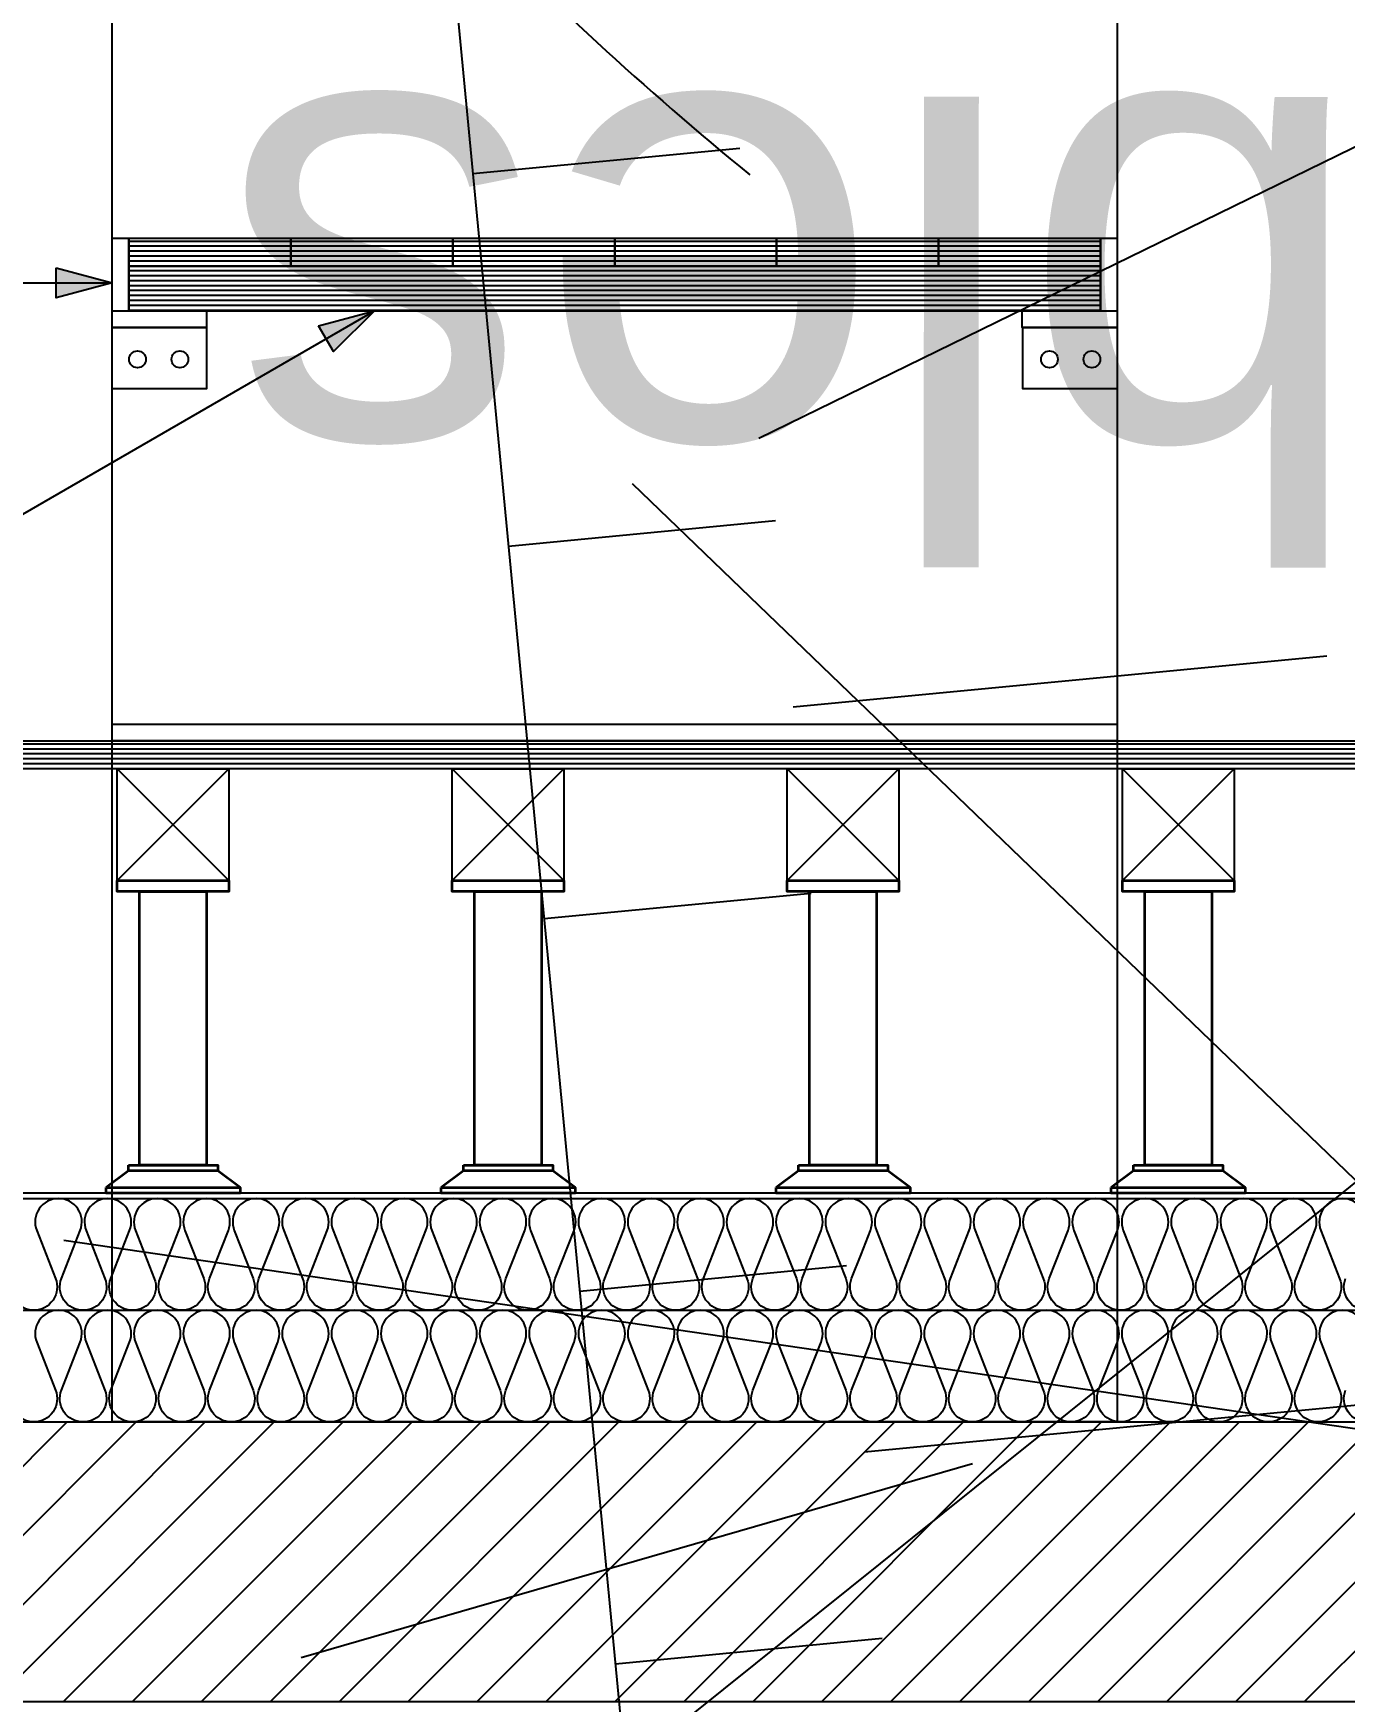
# Model space of a CAD drawing. Extents: x -594 to 29166, y -5797 to 14313.
# Drawn here: x 13040.1 to 13157.5, y 3565.7 to 3715 of the extents above; entities that cross this region are included whole.
import ezdxf

# ---------------------------------------------------------------- set-up
doc = ezdxf.new("R2010")
doc.units = 0
doc.linetypes.add('Style de ligne -15', pattern=[2.0832800000000002, 1.25, -0.41656, 0.1388600000000001, -0.2778600000000001])
doc.layers.get('0').update_dxf_attribs({"color": 252})
for name, color, linetype in [('A SITE', 252, 'Continuous'), ('B GÈnÈral_Hatch', 252, 'Continuous'), ('B Général', 252, 'Continuous'), ('C ANNOTATIONS-cotation', 252, 'Continuous'), ('Fond topo - TAL', 252, 'Continuous'), ('Fond topo - TAL_HAC', 252, 'Continuous'), ('Fond topo - VEG', 252, 'Continuous'), ('Fond topo - VEG_TXT_ESSENCE', 252, 'Continuous'), ('Général', 252, 'Continuous'), ('prlm-VRD', 252, 'Continuous'), ('SA - béton balayé', 252, 'Continuous'), ('SA - EBC', 252, 'Continuous')]:
    doc.layers.add(name, color=color, linetype=linetype)
doc.layers.add('B BATI-murs', color=252, linetype='Continuous', lineweight=35)
doc.styles.add('2000_ARIAL', font='arial.ttf', dxfattribs={"height": 0.400000006})
pattern_1 = [(0, (-110307.5656117046, 125967.0085489128), (0.3527777774492279, -0.4409722221811535), [])]

# ---------------------------------------------------------------- blocks, each defined once
blk = doc.blocks.new('B n0.Groupe-177-1')
at = {"layer": 'B BATI-murs', "linetype": 'Continuous'}
for p, q in [((123356.7225007306, -122354.5125734118), (123354.7225007306, -122356.0125734118)), ((123366.7225007306, -122356.0125734118), (123364.7225007306, -122354.5125734118))]:
    blk.add_line(p, q, dxfattribs=at)
at = {"layer": 'B BATI-murs', "linetype": 'Continuous', "flags": 128}
for points in [[(123355.7225007306, -122328.5190959634), (123365.7225007306, -122328.5190959634), (123365.7225007306, -122329.5190959634), (123355.7225007306, -122329.5190959634)], [(123357.7225007306, -122329.5190959634), (123363.7225007306, -122329.5190959634), (123363.7225007306, -122354.0125734118), (123357.7225007306, -122354.0125734118)], [(123356.7225007306, -122354.0125734118), (123364.7225007306, -122354.0125734118), (123364.7225007306, -122354.5125734118), (123356.7225007306, -122354.5125734118)], [(123354.7225007306, -122356.0125734118), (123366.7225007306, -122356.0125734118), (123366.7225007306, -122356.5125734118), (123354.7225007306, -122356.5125734118)]]:
    blk.add_lwpolyline(points, close=True, dxfattribs=at)
blk = doc.blocks.new('B n0.Groupe-178-1')
at = {"layer": 'B BATI-murs', "linetype": 'Continuous'}
for p, q in [((123386.7225007306, -122354.5125734118), (123384.7225007306, -122356.0125734118)), ((123396.7225007306, -122356.0125734118), (123394.7225007306, -122354.5125734118))]:
    blk.add_line(p, q, dxfattribs=at)
at = {"layer": 'B BATI-murs', "linetype": 'Continuous', "flags": 128}
for points in [[(123385.7225007306, -122328.5190959634), (123395.7225007306, -122328.5190959634), (123395.7225007306, -122329.5190959634), (123385.7225007306, -122329.5190959634)], [(123387.7225007306, -122329.5190959634), (123393.7225007306, -122329.5190959634), (123393.7225007306, -122354.0125734118), (123387.7225007306, -122354.0125734118)], [(123386.7225007306, -122354.0125734118), (123394.7225007306, -122354.0125734118), (123394.7225007306, -122354.5125734118), (123386.7225007306, -122354.5125734118)], [(123384.7225007306, -122356.0125734118), (123396.7225007306, -122356.0125734118), (123396.7225007306, -122356.5125734118), (123384.7225007306, -122356.5125734118)]]:
    blk.add_lwpolyline(points, close=True, dxfattribs=at)
blk = doc.blocks.new('B n0.Groupe-179-1')
at = {"layer": 'B BATI-murs', "linetype": 'Continuous'}
for p, q in [((123416.7225007306, -122354.5125734118), (123414.7225007306, -122356.0125734118)), ((123426.7225007306, -122356.0125734118), (123424.7225007306, -122354.5125734118))]:
    blk.add_line(p, q, dxfattribs=at)
at = {"layer": 'B BATI-murs', "linetype": 'Continuous', "flags": 128}
for points in [[(123415.7225007306, -122328.5190959634), (123425.7225007306, -122328.5190959634), (123425.7225007306, -122329.5190959634), (123415.7225007306, -122329.5190959634)], [(123417.7225007306, -122329.5190959634), (123423.7225007306, -122329.5190959634), (123423.7225007306, -122354.0125734118), (123417.7225007306, -122354.0125734118)], [(123416.7225007306, -122354.0125734118), (123424.7225007306, -122354.0125734118), (123424.7225007306, -122354.5125734118), (123416.7225007306, -122354.5125734118)], [(123414.7225007306, -122356.0125734118), (123426.7225007306, -122356.0125734118), (123426.7225007306, -122356.5125734118), (123414.7225007306, -122356.5125734118)]]:
    blk.add_lwpolyline(points, close=True, dxfattribs=at)
blk = doc.blocks.new('B n0.Groupe-180-1')
at = {"layer": 'B BATI-murs', "linetype": 'Continuous'}
for p, q in [((123446.7225007306, -122354.5125734118), (123444.7225007306, -122356.0125734118)), ((123456.7225007306, -122356.0125734118), (123454.7225007306, -122354.5125734118))]:
    blk.add_line(p, q, dxfattribs=at)
at = {"layer": 'B BATI-murs', "linetype": 'Continuous', "flags": 128}
for points in [[(123445.7225007306, -122328.5190959634), (123455.7225007306, -122328.5190959634), (123455.7225007306, -122329.5190959634), (123445.7225007306, -122329.5190959634)], [(123447.7225007306, -122329.5190959634), (123453.7225007306, -122329.5190959634), (123453.7225007306, -122354.0125734118), (123447.7225007306, -122354.0125734118)], [(123446.7225007306, -122354.0125734118), (123454.7225007306, -122354.0125734118), (123454.7225007306, -122354.5125734118), (123446.7225007306, -122354.5125734118)], [(123444.7225007306, -122356.0125734118), (123456.7225007306, -122356.0125734118), (123456.7225007306, -122356.5125734118), (123444.7225007306, -122356.5125734118)]]:
    blk.add_lwpolyline(points, close=True, dxfattribs=at)
blk = doc.blocks.new('B n0.Groupe-185-1')
at = {"layer": 'B Général', "linetype": 'Continuous'}
for p, q in [((123415.7225007306, -122328.5190959634), (123425.7225007306, -122318.5190959634)), ((123425.7225007306, -122328.5190959634), (123415.7225007306, -122318.5190959634))]:
    blk.add_line(p, q, dxfattribs=at)
at = {"layer": 'Général', "linetype": 'Continuous', "flags": 128}
blk.add_lwpolyline([(123415.7225007306, -122328.5190959634), (123415.7225007306, -122318.5190959634), (123425.7225007306, -122318.5190959634), (123425.7225007306, -122328.5190959634)], close=True, dxfattribs=at)
blk = doc.blocks.new('B n0.Groupe-192-1')
at = {"layer": 'B Général', "linetype": 'Continuous'}
for p, q in [((123445.7225007306, -122328.5190959634), (123455.7225007306, -122318.5190959634)), ((123455.7225007306, -122328.5190959634), (123445.7225007306, -122318.5190959634))]:
    blk.add_line(p, q, dxfattribs=at)
at = {"layer": 'Général', "linetype": 'Continuous', "flags": 128}
blk.add_lwpolyline([(123445.7225007306, -122328.5190959634), (123445.7225007306, -122318.5190959634), (123455.7225007306, -122318.5190959634), (123455.7225007306, -122328.5190959634)], close=True, dxfattribs=at)
blk = doc.blocks.new('B n0.Groupe-193-1')
at = {"layer": 'B Général', "linetype": 'Continuous'}
for p, q in [((123385.7225007306, -122328.5190959634), (123395.7225007306, -122318.5190959634)), ((123395.7225007306, -122328.5190959634), (123385.7225007306, -122318.5190959634))]:
    blk.add_line(p, q, dxfattribs=at)
at = {"layer": 'Général', "linetype": 'Continuous', "flags": 128}
blk.add_lwpolyline([(123385.7225007306, -122328.5190959634), (123385.7225007306, -122318.5190959634), (123395.7225007306, -122318.5190959634), (123395.7225007306, -122328.5190959634)], close=True, dxfattribs=at)
blk = doc.blocks.new('B n0.Groupe-194-1')
at = {"layer": 'B Général', "linetype": 'Continuous'}
for p, q in [((123355.7225007306, -122328.5190959634), (123365.7225007306, -122318.5190959634)), ((123365.7225007306, -122328.5190959634), (123355.7225007306, -122318.5190959634))]:
    blk.add_line(p, q, dxfattribs=at)
at = {"layer": 'Général', "linetype": 'Continuous', "flags": 128}
blk.add_lwpolyline([(123355.7225007306, -122328.5190959634), (123355.7225007306, -122318.5190959634), (123365.7225007306, -122318.5190959634), (123365.7225007306, -122328.5190959634)], close=True, dxfattribs=at)
blk = doc.blocks.new('B n0.Groupe-195-1')
at = {"layer": 'B GÈnÈral_Hatch', "linetype": 'Continuous'}
h = blk.add_hatch(dxfattribs=at)
h.set_pattern_fill('BOIS FIL HOR', color=256, style=0, pattern_type=2)
h.set_pattern_definition([(0, (0.5291666661738418, -0.705555555637693), (0.3527777774492279, -0.4409722221811535), [])])
h.paths.add_polyline_path([(123216.2225007306, -122316.0190959634), (123529.0800127897, -122316.0190959634), (123529.0800127897, -122318.5190959634), (123216.2225007306, -122318.5190959634)])
at = {"layer": 'B Général'}
for p, q in [((123529.0800127897, -122356.5256185741), (123216.2225007306, -122356.5256185741)), ((123529.0800127897, -122357.0256185741), (123216.2225007306, -122357.0256185741))]:
    blk.add_line(p, q, dxfattribs=at)
at = {"layer": 'B Général', "linetype": 'Continuous'}
blk.add_line((123529.0800127897, -122367.0157928509), (123216.2225007306, -122367.0157928509), dxfattribs=at)
at = {"layer": 'B Général', "linetype": 'Continuous', "flags": 128}
blk.add_lwpolyline([(123216.2225007306, -122316.0190959634), (123529.0800127897, -122316.0190959634), (123529.0800127897, -122318.5190959634), (123216.2225007306, -122318.5190959634)], close=True, dxfattribs=at)
blk.add_lwpolyline([(123216.2225007306, -122316.0190959634), (123529.0800127897, -122316.0190959634), (123529.0800127897, -122318.5190959634), (123216.2225007306, -122318.5190959634)], close=True, dxfattribs=at)
for points in [[(123369.258565543, -122361.9995572518), (123370.0996198824, -122359.8530293533, 0.5283351923728812), (123368.1529774664, -122356.9995572518, 0.5283351923728812), (123366.2063350504, -122359.8530293533), (123367.8884437292, -122364.1460851502, -0.5283351923728812), (123365.9418013132, -122366.9995572518, -0.5283351923695654), (123363.9951588972, -122364.1460851502), (123365.677267576, -122359.8530293533, 0.5283351923695654), (123363.73062516, -122356.9995572518, 0.5283351923728812), (123361.783982744, -122359.8530293533), (123363.4660914228, -122364.1460851502, -0.5283351923728812), (123361.5194490068, -122366.9995572518, -0.5283351923695654), (123359.5728065908, -122364.1460851502), (123361.2549152696, -122359.8530293533, 0.5283351923695654), (123359.3082728536, -122356.9995572518, 0.5283351923728812), (123357.3616304376, -122359.8530293533), (123359.0437391164, -122364.1460851502, -0.5283351923728812), (123357.0970967004, -122366.9995572518, -0.5283351923695654), (123355.1504542844, -122364.1460851502), (123356.8325629632, -122359.8530293533, 0.5283351923695654), (123354.8859205472, -122356.9995572518, 0.5283351923728812), (123352.9392781312, -122359.8530293533), (123354.62138681, -122364.1460851502, -0.5283351923728812), (123352.674744394, -122366.9995572518, -0.5283351923695654), (123350.728101978, -122364.1460851502), (123352.4102106569, -122359.8530293533, 0.5283351923695654), (123350.4635682408, -122356.9995572518, 0.5283351923728812), (123348.5169258248, -122359.8530293533), (123350.1990345037, -122364.1460851502, -0.5283351923728812), (123348.2523920876, -122366.9995572518, -0.5283351923695654), (123346.3057496716, -122364.1460851502)], [(123422.3267932197, -122361.9995572518), (123423.1678475591, -122359.8530293533, 0.5283351923695654), (123421.2212051431, -122356.9995572518, 0.5283351923728812), (123419.2745627271, -122359.8530293533), (123420.956671406, -122364.1460851502, -0.5283351923728812), (123419.0100289899, -122366.9995572518, -0.5283351923728812), (123417.0633865739, -122364.1460851502), (123418.7454952527, -122359.8530293533, 0.5283351923728812), (123416.7988528367, -122356.9995572518, 0.5283351923728812), (123414.8522104207, -122359.8530293533), (123416.5343190995, -122364.1460851502, -0.5283351923728812), (123414.5876766835, -122366.9995572518, -0.5283351923695654), (123412.6410342675, -122364.1460851502), (123414.3231429463, -122359.8530293533, 0.5283351923695654), (123412.3765005303, -122356.9995572518, 0.5283351923728812), (123410.4298581143, -122359.8530293533), (123412.1119667931, -122364.1460851502, -0.5283351923728812), (123410.1653243771, -122366.9995572518, -0.5283351923695654), (123408.2186819611, -122364.1460851502), (123409.90079064, -122359.8530293533, 0.5283351923695654), (123407.9541482239, -122356.9995572518, 0.5283351923728812), (123406.0075058079, -122359.8530293533), (123407.6896144868, -122364.1460851502, -0.5283351923728812), (123405.7429720707, -122366.9995572518, -0.5283351923695654), (123403.7963296547, -122364.1460851502), (123405.4784383336, -122359.8530293533, 0.5283351923695654), (123403.5317959175, -122356.9995572518, 0.5283351923728812), (123401.5851535015, -122359.8530293533), (123403.2672621804, -122364.1460851502, -0.5283351923728812), (123401.3206197644, -122366.9995572518, -0.5283351923695654), (123399.3739773484, -122364.1460851502), (123401.0560860272, -122359.8530293533, 0.5283351923695654), (123399.1094436112, -122356.9995572518, 0.5283351923728812), (123397.1628011951, -122359.8530293533), (123398.844909874, -122364.1460851502, -0.5283351923728812), (123396.898267458, -122366.9995572518, -0.5283351923695654), (123394.9516250419, -122364.1460851502), (123396.6337337208, -122359.8530293533, 0.5283351923695654), (123394.6870913048, -122356.9995572518, 0.5283351923728812), (123392.7404488887, -122359.8530293533), (123394.4225575676, -122364.1460851502, -0.5283351923728812), (123392.4759151516, -122366.9995572518, -0.5283351923695654), (123390.5292727355, -122364.1460851502), (123392.2113814144, -122359.8530293533, 0.5283351923695654), (123390.2647389984, -122356.9995572518, 0.5283351923728812), (123388.3180965824, -122359.8530293533), (123390.0002052612, -122364.1460851502, -0.5283351923728812), (123388.0535628452, -122366.9995572518, -0.5283351923695654), (123386.1069204292, -122364.1460851502), (123387.789029108, -122359.8530293533, 0.5283351923695654), (123385.842386692, -122356.9995572518, 0.5283351923728812), (123383.895744276, -122359.8530293533), (123385.5778529548, -122364.1460851502, -0.5283351923728812), (123383.6312105388, -122366.9995572518, -0.5283351923695654), (123381.6845681228, -122364.1460851502), (123383.3666768016, -122359.8530293533, 0.5283351923695654), (123381.4200343856, -122356.9995572518, 0.5283351923728812), (123379.4733919696, -122359.8530293533), (123381.1555006484, -122364.1460851502, -0.5283351923728812), (123379.2088582324, -122366.9995572518, -0.5283351923695654), (123377.2622158164, -122364.1460851502), (123378.9443244952, -122359.8530293533, 0.5283351923695654), (123376.9976820792, -122356.9995572518, 0.5283351923728812), (123375.0510396632, -122359.8530293533), (123376.733148342, -122364.1460851502, -0.5283351923728812), (123374.786505926, -122366.9995572518, -0.5283351923695654), (123372.83986351, -122364.1460851502), (123374.5219721888, -122359.8530293533, 0.5283351923695654), (123372.5753297728, -122356.9995572518, 0.5283351923728812), (123370.6286873568, -122359.8530293533), (123372.3107960356, -122364.1460851502, -0.5283351923728812), (123370.3641536196, -122366.9995572518, -0.5283351923695654), (123368.4175112036, -122364.1460851502), (123370.0996198824, -122359.8530293533, 0.5283351923805855), (123368.1529774664, -122356.9995572518)], [(123467.6559043603, -122366.9995572518, -0.5283351923695654), (123465.7092619442, -122364.1460851502)], [(123467.3913706231, -122359.8530293533, 0.5283351923695654), (123465.444728207, -122356.9995572518, 0.5283351923728812), (123463.498085791, -122359.8530293533), (123465.1801944699, -122364.1460851502, -0.5283351923728812), (123463.2335520538, -122366.9995572518, -0.5283351923695654), (123461.2869096378, -122364.1460851502), (123462.9690183167, -122359.8530293533, 0.5283351923695654), (123461.0223759006, -122356.9995572518, 0.5283351923728812), (123459.0757334846, -122359.8530293533), (123460.7578421635, -122364.1460851502, -0.5283351923728812), (123458.8111997474, -122366.9995572518, -0.5283351923695654), (123456.8645573314, -122364.1460851502), (123458.5466660103, -122359.8530293533, 0.5283351923695654), (123456.6000235943, -122356.9995572518, 0.5283351923728812), (123454.6533811782, -122359.8530293533), (123456.3354898571, -122364.1460851502, -0.5283351923728812), (123454.3888474411, -122366.9995572518, -0.5283351923695654), (123452.442205025, -122364.1460851502), (123454.1243137039, -122359.8530293533, 0.5283351923695654), (123452.1776712879, -122356.9995572518, 0.5283351923728812), (123450.2310288718, -122359.8530293533), (123451.9131375507, -122364.1460851502, -0.5283351923728812), (123449.9664951347, -122366.9995572518, -0.5283351923695654), (123448.0198527187, -122364.1460851502), (123449.7019613975, -122359.8530293533, 0.5283351923695654), (123447.7553189815, -122356.9995572518, 0.5283351923728812), (123445.8086765655, -122359.8530293533), (123447.4907852443, -122364.1460851502, -0.5283351923728812), (123445.5441428283, -122366.9995572518, -0.5283351923695654), (123443.5975004123, -122364.1460851502), (123445.2796090911, -122359.8530293533, 0.5283351923695654), (123443.3329666751, -122356.9995572518, 0.5283351923728812), (123441.3863242591, -122359.8530293533), (123443.0684329379, -122364.1460851502, -0.5283351923728812), (123441.1217905219, -122366.9995572518, -0.5283351923695654), (123439.1751481059, -122364.1460851502), (123440.8572567847, -122359.8530293533, 0.5283351923695654), (123438.9106143687, -122356.9995572518, 0.5283351923728812), (123436.9639719527, -122359.8530293533), (123438.6460806315, -122364.1460851502, -0.5283351923728812), (123436.6994382155, -122366.9995572518, -0.5283351923695654), (123434.7527957995, -122364.1460851502), (123436.4349044783, -122359.8530293533, 0.5283351923695654), (123434.4882620623, -122356.9995572518, 0.5283351923728812), (123432.5416196463, -122359.8530293533), (123434.2237283251, -122364.1460851502, -0.5283351923728812), (123432.2770859091, -122366.9995572518, -0.5283351923695654), (123430.3304434931, -122364.1460851502), (123432.0125521719, -122359.8530293533, 0.5283351923695654), (123430.0659097559, -122356.9995572518, 0.5283351923728812), (123428.1192673399, -122359.8530293533), (123429.8013760187, -122364.1460851502, -0.5283351923728812), (123427.8547336027, -122366.9995572518, -0.5283351923695654), (123425.9080911867, -122364.1460851502), (123427.5901998655, -122359.8530293533, 0.5283351923695654), (123425.6435574495, -122356.9995572518, 0.5283351923728812), (123423.6969150335, -122359.8530293533), (123425.3790237123, -122364.1460851502, -0.5283351923728812), (123423.4323812963, -122366.9995572518, -0.5283351923695654), (123421.4857388803, -122364.1460851502), (123422.3267932197, -122361.9995572518)], [(123369.258565543, -122371.9995572518), (123370.0996198824, -122369.8530293533, 0.5283351923728812), (123368.1529774664, -122366.9995572518, 0.5283351923728812), (123366.2063350504, -122369.8530293533), (123367.8884437292, -122374.1460851502, -0.5283351923728812), (123365.9418013132, -122376.9995572518, -0.5283351923695654), (123363.9951588972, -122374.1460851502), (123365.677267576, -122369.8530293533, 0.5283351923695654), (123363.73062516, -122366.9995572518, 0.5283351923728812), (123361.783982744, -122369.8530293533), (123363.4660914228, -122374.1460851502, -0.5283351923728812), (123361.5194490068, -122376.9995572518, -0.5283351923695654), (123359.5728065908, -122374.1460851502), (123361.2549152696, -122369.8530293533, 0.5283351923695654), (123359.3082728536, -122366.9995572518, 0.5283351923728812), (123357.3616304376, -122369.8530293533), (123359.0437391164, -122374.1460851502, -0.5283351923728812), (123357.0970967004, -122376.9995572518, -0.5283351923695654), (123355.1504542844, -122374.1460851502), (123356.8325629632, -122369.8530293533, 0.5283351923695654), (123354.8859205472, -122366.9995572518, 0.5283351923728812), (123352.9392781312, -122369.8530293533), (123354.62138681, -122374.1460851502, -0.5283351923728812), (123352.674744394, -122376.9995572518, -0.5283351923695654), (123350.728101978, -122374.1460851502), (123352.4102106569, -122369.8530293533, 0.5283351923695654), (123350.4635682408, -122366.9995572518, 0.5283351923728812), (123348.5169258248, -122369.8530293533), (123350.1990345037, -122374.1460851502, -0.5283351923728812), (123348.2523920876, -122376.9995572518, -0.5283351923695654), (123346.3057496716, -122374.1460851502)], [(123422.3267932197, -122371.9995572518), (123423.1678475591, -122369.8530293533, 0.5283351923695654), (123421.2212051431, -122366.9995572518, 0.5283351923728812), (123419.2745627271, -122369.8530293533), (123420.956671406, -122374.1460851502, -0.5283351923728812), (123419.0100289899, -122376.9995572518, -0.5283351923728812), (123417.0633865739, -122374.1460851502), (123418.7454952527, -122369.8530293533, 0.5283351923728812), (123416.7988528367, -122366.9995572518, 0.5283351923728812), (123414.8522104207, -122369.8530293533), (123416.5343190995, -122374.1460851502, -0.5283351923728812), (123414.5876766835, -122376.9995572518, -0.5283351923695654), (123412.6410342675, -122374.1460851502), (123414.3231429463, -122369.8530293533, 0.5283351923695654), (123412.3765005303, -122366.9995572518, 0.5283351923728812), (123410.4298581143, -122369.8530293533), (123412.1119667931, -122374.1460851502, -0.5283351923728812), (123410.1653243771, -122376.9995572518, -0.5283351923695654), (123408.2186819611, -122374.1460851502), (123409.90079064, -122369.8530293533, 0.5283351923695654), (123407.9541482239, -122366.9995572518, 0.5283351923728812), (123406.0075058079, -122369.8530293533), (123407.6896144868, -122374.1460851502, -0.5283351923728812), (123405.7429720707, -122376.9995572518, -0.5283351923695654), (123403.7963296547, -122374.1460851502), (123405.4784383336, -122369.8530293533, 0.5283351923695654), (123403.5317959175, -122366.9995572518, 0.5283351923728812), (123401.5851535015, -122369.8530293533), (123403.2672621804, -122374.1460851502, -0.5283351923728812), (123401.3206197644, -122376.9995572518, -0.5283351923695654), (123399.3739773484, -122374.1460851502), (123401.0560860272, -122369.8530293533, 0.5283351923695654), (123399.1094436112, -122366.9995572518, 0.5283351923728812), (123397.1628011951, -122369.8530293533), (123398.844909874, -122374.1460851502, -0.5283351923728812), (123396.898267458, -122376.9995572518, -0.5283351923695654), (123394.9516250419, -122374.1460851502), (123396.6337337208, -122369.8530293533, 0.5283351923695654), (123394.6870913048, -122366.9995572518, 0.5283351923728812), (123392.7404488887, -122369.8530293533), (123394.4225575676, -122374.1460851502, -0.5283351923728812), (123392.4759151516, -122376.9995572518, -0.5283351923695654), (123390.5292727355, -122374.1460851502), (123392.2113814144, -122369.8530293533, 0.5283351923695654), (123390.2647389984, -122366.9995572518, 0.5283351923728812), (123388.3180965824, -122369.8530293533), (123390.0002052612, -122374.1460851502, -0.5283351923728812), (123388.0535628452, -122376.9995572518, -0.5283351923695654), (123386.1069204292, -122374.1460851502), (123387.789029108, -122369.8530293533, 0.5283351923695654), (123385.842386692, -122366.9995572518, 0.5283351923728812), (123383.895744276, -122369.8530293533), (123385.5778529548, -122374.1460851502, -0.5283351923728812), (123383.6312105388, -122376.9995572518, -0.5283351923695654), (123381.6845681228, -122374.1460851502), (123383.3666768016, -122369.8530293533, 0.5283351923695654), (123381.4200343856, -122366.9995572518, 0.5283351923728812), (123379.4733919696, -122369.8530293533), (123381.1555006484, -122374.1460851502, -0.5283351923728812), (123379.2088582324, -122376.9995572518, -0.5283351923695654), (123377.2622158164, -122374.1460851502), (123378.9443244952, -122369.8530293533, 0.5283351923695654), (123376.9976820792, -122366.9995572518, 0.5283351923728812), (123375.0510396632, -122369.8530293533), (123376.733148342, -122374.1460851502, -0.5283351923728812), (123374.786505926, -122376.9995572518, -0.5283351923695654), (123372.83986351, -122374.1460851502), (123374.5219721888, -122369.8530293533, 0.5283351923695654), (123372.5753297728, -122366.9995572518, 0.5283351923728812), (123370.6286873568, -122369.8530293533), (123372.3107960356, -122374.1460851502, -0.5283351923728812), (123370.3641536196, -122376.9995572518, -0.5283351923695654), (123368.4175112036, -122374.1460851502), (123370.0996198824, -122369.8530293533, 0.5283351923805855), (123368.1529774664, -122366.9995572518)], [(123467.6559043603, -122376.9995572518, -0.5283351923695654), (123465.7092619442, -122374.1460851502)], [(123467.3913706231, -122369.8530293533, 0.5283351923695654), (123465.444728207, -122366.9995572518, 0.5283351923728812), (123463.498085791, -122369.8530293533), (123465.1801944699, -122374.1460851502, -0.5283351923728812), (123463.2335520538, -122376.9995572518, -0.5283351923695654), (123461.2869096378, -122374.1460851502), (123462.9690183167, -122369.8530293533, 0.5283351923695654), (123461.0223759006, -122366.9995572518, 0.5283351923728812), (123459.0757334846, -122369.8530293533), (123460.7578421635, -122374.1460851502, -0.5283351923728812), (123458.8111997474, -122376.9995572518, -0.5283351923695654), (123456.8645573314, -122374.1460851502), (123458.5466660103, -122369.8530293533, 0.5283351923695654), (123456.6000235943, -122366.9995572518, 0.5283351923728812), (123454.6533811782, -122369.8530293533), (123456.3354898571, -122374.1460851502, -0.5283351923728812), (123454.3888474411, -122376.9995572518, -0.5283351923695654), (123452.442205025, -122374.1460851502), (123454.1243137039, -122369.8530293533, 0.5283351923695654), (123452.1776712879, -122366.9995572518, 0.5283351923728812), (123450.2310288718, -122369.8530293533), (123451.9131375507, -122374.1460851502, -0.5283351923728812), (123449.9664951347, -122376.9995572518, -0.5283351923695654), (123448.0198527187, -122374.1460851502), (123449.7019613975, -122369.8530293533, 0.5283351923695654), (123447.7553189815, -122366.9995572518, 0.5283351923728812), (123445.8086765655, -122369.8530293533), (123447.4907852443, -122374.1460851502, -0.5283351923728812), (123445.5441428283, -122376.9995572518, -0.5283351923695654), (123443.5975004123, -122374.1460851502), (123445.2796090911, -122369.8530293533, 0.5283351923695654), (123443.3329666751, -122366.9995572518, 0.5283351923728812), (123441.3863242591, -122369.8530293533), (123443.0684329379, -122374.1460851502, -0.5283351923728812), (123441.1217905219, -122376.9995572518, -0.5283351923695654), (123439.1751481059, -122374.1460851502), (123440.8572567847, -122369.8530293533, 0.5283351923695654), (123438.9106143687, -122366.9995572518, 0.5283351923728812), (123436.9639719527, -122369.8530293533), (123438.6460806315, -122374.1460851502, -0.5283351923728812), (123436.6994382155, -122376.9995572518, -0.5283351923695654), (123434.7527957995, -122374.1460851502), (123436.4349044783, -122369.8530293533, 0.5283351923695654), (123434.4882620623, -122366.9995572518, 0.5283351923728812), (123432.5416196463, -122369.8530293533), (123434.2237283251, -122374.1460851502, -0.5283351923728812), (123432.2770859091, -122376.9995572518, -0.5283351923695654), (123430.3304434931, -122374.1460851502), (123432.0125521719, -122369.8530293533, 0.5283351923695654), (123430.0659097559, -122366.9995572518, 0.5283351923728812), (123428.1192673399, -122369.8530293533), (123429.8013760187, -122374.1460851502, -0.5283351923728812), (123427.8547336027, -122376.9995572518, -0.5283351923695654), (123425.9080911867, -122374.1460851502), (123427.5901998655, -122369.8530293533, 0.5283351923695654), (123425.6435574495, -122366.9995572518, 0.5283351923728812), (123423.6969150335, -122369.8530293533), (123425.3790237123, -122374.1460851502, -0.5283351923728812), (123423.4323812963, -122376.9995572518, -0.5283351923695654), (123421.4857388803, -122374.1460851502), (123422.3267932197, -122371.9995572518)]]:
    blk.add_lwpolyline(points, format="xyb", dxfattribs=at)
at = {"layer": 'B Général'}
for name in ['B n0.Groupe-194-1', 'B n0.Groupe-193-1', 'B n0.Groupe-185-1', 'B n0.Groupe-192-1']:
    blk.add_blockref(name, (0, 0), dxfattribs=at)
at = {"layer": 'Général'}
for name in ['B n0.Groupe-177-1', 'B n0.Groupe-178-1', 'B n0.Groupe-179-1', 'B n0.Groupe-180-1']:
    blk.add_blockref(name, (0, 0), dxfattribs=at)
blk = doc.blocks.new('A 90.VEG12')
at = {"ltscale": 2}
for p, q in [((0.04981112299999996, 0.033821695), (0.391570728, 0.285894318)), ((0.2917471699999999, 0.208620217), (0.392372872, 0.233301274)), ((0.122915307, -0.02992704099999999), (0.317230371, 0.05540147100000001)), ((0.057557527, -0.01766878999999999), (0.411943876, -0.08413611500000001)), ((0.184132294, -0.04763066399999999), (0.323120213, -0.192805613))]:
    blk.add_line(p, q, dxfattribs=at)
blk.add_arc((0, 0), 0.496982058, 34.61538499867542, 48.46153799321151, dxfattribs=at)
blk = doc.blocks.new('A$C380262B1')
at = {"layer": 'SA - béton balayé'}
h = blk.add_hatch(dxfattribs=at)
h.set_pattern_fill('BETON_BALAYE', color=256, scale=50, angle=-20.82846392552948, style=0, pattern_type=2)
h.set_pattern_definition([(339.1715360744705, (-355966725.0913794, -417896002.4038396), (120.5899727452301, 7.619611099305162), [750, -100, 250, -50]), (339.1715360744705, (-355966654.0479279, -417896002.6831044), (-23.08696394935313, 79.93273481872912), [150, -16.5, 300, -37.5]), (339.1715360744705, (-355966686.6133692, -417895971.5705341), (254.9204179624569, -61.13779932125717), [400, -70, 200, -50])])
h.paths.add_polyline_path([(1873.113977955654, -1045.302820485085), (1723.694125330076, -1045.058329775929), (1723.307328578085, -925.0544283539057), (2345.532266516238, -924.7764729894698), (2345.145130297169, -964.4988502375782), (3017.950370302424, -1034.733838774264), (4386.429105047137, -1035.296649020165, 0.4554572218905719), (4485.51508099772, -921.50833401829, -0.01964105558483272), (4467.221169918776, -749.9391863122582), (4481.542929168791, 248.8766504451632, 0.1673816827692034), (4271.636023558676, 941.6985101997852, -0.1543094570110363), (3947.719518048689, 1816.496034897864), (3948.121993010864, 2223.469870258123), (4228.121712291613, 2223.073383234441), (4227.560372790322, 1826.65438670665, 0.1545072172811908), (4495.384320942685, 1110.103053227067, -0.1683812778433724), (4761.346017243341, 238.37751140818), (4744.886533962563, -628.3880593255162, 0.0517561400087343), (4870.208288822323, -1347.367929667234, 0.07683847701793518), (5066.27194066532, -1775.590235739946, 0.01799232693758742), (5358.835439849645, -2186.503778491169), (5613.365647150204, -2444.26066800952), (5515.134513610974, -2706.88981320709, -0.1699699658030997), (4566.215102141723, -1299.586025625467, 0.3336449647308316), (4374.211731227115, -1155.291634611785), (3011.679256986827, -1154.731269739568), (2987.463968060911, -1152.203405182809), (2588.298533950001, -2690.259298682213), (2395.835024816915, -3771.221282333136, 0.4142135626327677), (2476.75752537325, -3887.20209505409), (2969.033070793375, -3974.850948899984), (2947.999150305986, -4092.993126623333), (2455.722538055852, -4005.344082973897, -0.4142135620652547), (2277.693036897108, -3750.186295062304), (2470.928195118904, -2664.89038169384), (2866.758767655119, -1139.602836966515)])
at = {"layer": 'SA - EBC'}
h = blk.add_hatch(dxfattribs=at)
h.set_pattern_fill('_USER', color=256, scale=75, angle=-335.8284639255295, style=0, pattern_type=0)
h.set_pattern_definition([(24.17153607447054, (-355966725.0913794, -417896002.4038396), (-30.71023888770651, 68.42427367140989), [])])
h.paths.add_polyline_path([(9533.967289561406, -8391.022676602006), (7823.560263682157, -8197.032719478011), (7677.26634000428, -8624.200356937945), (6795.644808141515, -8561.406107898802), (5968.179506575689, -8295.55842038244), (5307.727831928059, -7899.99740216881, -0.3248648439675891), (5215.66356504336, -6186.960641667247, -0.2814891280233847), (6034.588919347152, -5793.906059488654), (6977.488194359466, -5966.359615046531, 0.1695292869953866), (8622.524935239926, -5863.042801246047, 0.3340686001642133), (8902.106720628217, -5382.998490706086, 0.09326601099187866), (8620.675744628534, -4484.154293872416, 0.153138720952933), (7983.041431754827, -3856.574170198292), (6774.001917056739, -3250.65084323287), (5737.27900213562, -2651.023222506046, -0.1642525569746835), (4858.435642998666, -1650.659172795713), (4817.150435736403, -1198.612694069743), (4848.756969021633, -647.3217743448913), (5422.659926814958, 1808.548009581864, 0.4390366150430304), (6435.564773995429, 2874.098786618561, -0.09336270403907257), (6508.739385334775, 3486.828686110675, 0.1042719612268155), (6540.439700800925, 3811.755312792957), (6460.564939025789, 4655.403570830822), (7373.38954936713, 4920.791836176068), (7554.008261486888, 4259.8578767851), (7298.873095074669, 4188.137014396489), (7509.021686343476, 3441.03382807225, -0.2009829630450486), (7456.712778378278, 3016.095944307745), (7105.68882166408, 2168.347155954689), (7082.51023539342, 1970.99042609334), (7207.488740049303, 1059.89730162546), (7767.198439734057, -779.9824859946966), (8823.304629139602, -984.4878826290369, 0.1214178809896852), (9894.772318005562, -3098.331943433732, 0.01018302281994621), (10254.53238859773, -3499.40192066133), (9617.819940159097, -3345.007801242173), (9300.242931814864, -4358.367580920458), (9996.567213023081, -4620.499769318849), (9784.691719617695, -7276.41688529402), (9646.94292745553, -8212.627615593374)])
at = {"layer": 'Fond topo - TAL', "ltscale": 2, "flags": 128}
blk.add_lwpolyline([(5171.758017735556, 901.9628037698567), (5092.136168899015, 843.443919532001), (5008.708610571921, 708.5287252441049), (4978.31728477031, 505.2335350774229), (5003.835631208494, 238.4257895871997), (5017.418252071366, -33.15943367779255), (4990.005505084991, -238.6788060888648), (4927.301442949101, -511.9336781091988), (4860.597388586029, -841.7632326483727), (4867.087428597733, -1047.600231040269), (5043.971592374146, -1338.764121569693), (5135.750354779884, -1650.0642077066), (5313.68990605697, -1904.171165358275), (5626.998627232388, -2200.250131357461), (5958.875524858013, -2470.513078570366), (6345.747103122994, -2689.551697671413), (7014.395072683692, -3018.551227077842), (7475.340096512809, -3219.999157823622), (7668.404597742483, -3242.671826481819)], dxfattribs=at)
at = {"layer": 'Fond topo - TAL_HAC', "ltscale": 2}
for p, q in [((4984.696871368214, 438.5315986350179), (5008.58784741722, 440.8166082575917)), ((4987.88666469045, 405.1806304603815), (5011.777640599757, 407.4656398035586)), ((5013.372537354007, 390.7901559025049), (5061.154489265755, 395.3601747751236)), ((4991.076457966119, 371.8296622857451), (5014.967433968559, 374.1146716289222)), ((4994.266251241788, 338.4786941111088), (5018.157227290794, 340.7637034542859)), ((5019.752123905346, 324.0882193669677), (5067.534075817093, 328.6582378670573)), ((4997.456044657156, 305.1277260296047), (5021.347020519897, 307.4127351865172))]:
    blk.add_line(p, q, dxfattribs=at)
at = {"layer": 'Fond topo - VEG', "ltscale": 2, "xscale": 603.8399999999998, "yscale": 603.8399999999998, "zscale": 100, "rotation": 182.3278434684567}
for p in [(5199.201655155048, 670.9418572485447), (5200.323932571337, 456.0334606096148), (5198.661068407819, 302.3562938906252)]:
    blk.add_blockref('A 90.VEG12', p, dxfattribs=at)
at = {"layer": 'Fond topo - VEG_TXT_ESSENCE', "style": '2000_ARIAL'}
blk.add_text('Erables', height=40, rotation=179.9607579921626, dxfattribs=at).set_placement((5151.781117683277, 445.3247277066112))

msp = doc.modelspace()

# ---------------------------------------------------------------- hatches: boundary and pattern name
at = {"layer": 'B GÈnÈral_Hatch', "linetype": 'Continuous'}
h = msp.add_hatch(dxfattribs=at)
h.set_pattern_fill('BOIS FIL HOR', color=256, style=0, pattern_type=2)
h.set_pattern_definition(pattern_1)
h.paths.add_polyline_path([(13048.671326139, 3694.195008505034), (13048.671326139, 3696.695008505034), (13063.171326139, 3696.695008505034), (13063.171326139, 3694.195008505034)])
h = msp.add_hatch(dxfattribs=at)
h.set_pattern_fill('BOIS FIL HOR', color=256, style=0, pattern_type=2)
h.set_pattern_definition(pattern_1)
h.paths.add_polyline_path([(13063.171326139, 3694.195008505034), (13063.171326139, 3696.695008505034), (13077.671326139, 3696.695008505034), (13077.671326139, 3694.195008505034)])
h = msp.add_hatch(dxfattribs=at)
h.set_pattern_fill('BOIS FIL HOR', color=256, style=0, pattern_type=2)
h.set_pattern_definition(pattern_1)
h.paths.add_polyline_path([(13077.671326139, 3694.195008505034), (13077.671326139, 3696.695008505034), (13092.171326139, 3696.695008505034), (13092.171326139, 3694.195008505034)])
h = msp.add_hatch(dxfattribs=at)
h.set_pattern_fill('BOIS FIL HOR', color=256, style=0, pattern_type=2)
h.set_pattern_definition(pattern_1)
h.paths.add_polyline_path([(13092.171326139, 3694.195008505034), (13092.171326139, 3696.695008505034), (13106.671326139, 3696.695008505034), (13106.671326139, 3694.195008505034)])
h = msp.add_hatch(dxfattribs=at)
h.set_pattern_fill('BOIS FIL HOR', color=256, style=0, pattern_type=2)
h.set_pattern_definition(pattern_1)
h.paths.add_polyline_path([(13106.671326139, 3694.195008505034), (13106.671326139, 3696.695008505034), (13121.171326139, 3696.695008505034), (13121.171326139, 3694.195008505034)])
h = msp.add_hatch(dxfattribs=at)
h.set_pattern_fill('BOIS FIL HOR', color=256, style=0, pattern_type=2)
h.set_pattern_definition(pattern_1)
h.paths.add_polyline_path([(13121.171326139, 3694.195008505034), (13121.171326139, 3696.695008505034), (13135.671326139, 3696.695008505034), (13135.671326139, 3694.195008505034)])
for points in [[(13042.17163131479, 3694.034672695576), (13047.17132613901, 3692.695008505034), (13042.17163131479, 3691.355344314492)], [(13065.66437250178, 3688.855344314492), (13070.664067326, 3690.195008505034), (13067.00403669232, 3686.534977871357)]]:
    msp.add_hatch(color=250, dxfattribs=at).paths.add_polyline_path(points)
h = msp.add_hatch(dxfattribs=at)
h.set_pattern_fill('BOIS FIL HOR', color=256, style=0, pattern_type=2)
h.set_pattern_definition(pattern_1)
h.paths.add_polyline_path([(13048.671326139, 3694.195008505034), (13135.671326139, 3694.195008505034), (13135.671326139, 3690.195008505034), (13048.671326139, 3690.195008505034)])
h = msp.add_hatch(dxfattribs=at)
h.set_pattern_fill('45_0_15_52', color=256, style=0, pattern_type=2)
h.set_pattern_definition([(45, (-110308.0947783708, 125967.7141044684), (3.527777774492279, -2.645833334565396), [])])
h.paths.add_polyline_path([(12908.12772235979, 3590.696481138279), (12908.12772235979, 3565.696481138279), (13220.98523441887, 3565.696481138279), (13220.98523441887, 3590.696481138279)])

# ---------------------------------------------------------------- linework, layer by layer
at = {"layer": 'A SITE', "linetype": 'Style de ligne -15', "lineweight": 50, "ltscale": 25.4}
msp.add_open_spline([(4176.460323989, 5442.268083721201), (4369.671814654253, 5480.305082514233), (4562.883305319505, 5518.342081307264), (4903.035870079556, 5519.770962749722), (5243.188434839607, 5521.199844192178), (5979.862232432676, 5524.644192387673), (6716.536030025745, 5528.088540583168), (7278.196035443951, 5527.680984529125), (7839.856040862154, 5527.273428475082), (8021.33605249903, 5527.04436151977), (8202.816064135908, 5526.815294564457), (8808.175518535207, 5525.355672830381), (9413.534972934507, 5523.896051096305), (10716.35055125782, 5525.292875773189), (12019.16612958114, 5526.689700450073), (12242.59736941556, 5526.219074095052), (12466.02860924998, 5525.748447740031), (12816.58825669966, 5520.962446153984), (13167.14790414932, 5516.176444567938), (13202.67334411069, 5616.323253230989), (13238.19878407206, 5716.470061894041), (13267.88797985007, 5802.201202280354), (13297.57717562809, 5887.932342666667), (13327.26637146807, 5973.663483182873), (13356.95556730804, 6059.39462369908), (13408.40586833479, 6207.963585019167), (13459.85616936153, 6356.532546339254), (13477.00626972637, 6406.055533505653), (13494.1563700912, 6455.578520672052), (13528.56424594086, 6560.211756405557), (13562.97212179051, 6664.844992139062), (13573.34426940263, 6696.386357049848), (13583.71641701474, 6727.927721960633), (13599.14459516289, 6774.844311820367), (13614.57277331104, 6821.7609016801), (13678.89845151418, 7117.445058481407), (13743.22412971732, 7413.129215282714), (13957.44417426001, 7453.649993311512), (14171.6642188027, 7494.17077134031), (14164.33110006091, 7534.454284825461), (14156.99798131911, 7574.737798310613), (14190.69856097776, 7584.1885789299), (14224.3991406364, 7593.639359549188), (14227.54598275065, 7586.876309721521), (14230.6928248649, 7580.113259893854), (14293.31613396937, 7599.075882379029), (14355.93944307384, 7618.038504864206), (14360.33627129155, 7603.518153668139), (14364.73309950925, 7588.997802472074), (14537.19463817218, 7591.452871283189), (14709.72105367121, 7640.318572682433), (14664.80085229129, 7789.364483691123), (14619.88065091136, 7938.410394699813), (15047.10136485209, 8062.384212492531), (15474.32207879282, 8186.35803028525), (15686.72011032906, 8247.99634733282), (15899.1181418653, 8309.634664380394), (15904.18095425764, 8311.16615035549), (15909.24376664999, 8312.697636330588), (15908.24632720474, 8315.994988719141), (15907.24888775948, 8319.292341107695), (17672.66370066847, 8849.18489157519), (19438.07851357746, 9379.077442042686), (19648.94625719312, 9442.84166650947), (19859.81400080878, 9506.605890976254), (20255.34999765514, 9309.740046358256), (20650.88599450151, 9112.87420174026), (20960.83037043088, 8222.925854629979), (21270.77474636025, 7332.977507519699), (21180.20482578994, 7304.155253916865), (21089.63490521962, 7275.333000314032), (21163.08192130905, 7017.583632131451), (21236.52893739848, 6759.834263948869), (21251.59096196499, 6763.900398713808), (21266.65298653151, 6767.966533478745), (21275.66331628615, 6734.589920389879), (21284.67364604079, 6701.213307301014), (21269.90174220742, 6697.225493309333), (21255.12983837404, 6693.237679317652), (21270.02909754186, 6638.046934804524), (21284.92835670968, 6582.856190291396), (21291.18791271421, 6584.546016145794), (21297.44746871873, 6586.235842000193), (21305.99505503359, 6495.045994312171), (21402.88127022713, 6506.77370062368), (21487.34614140726, 6527.117243858374), (21571.8110125874, 6547.460787093069), (21569.54090915693, 6559.077459708715), (21567.27080572647, 6570.694132324361), (21604.9826147757, 6578.638180696444), (21642.69442382495, 6586.582229068526), (21649.99092684802, 6549.24424479024), (21657.28742987109, 6511.906260511954), (21652.49321263043, 6510.896351562153), (21647.69899538977, 6509.88644261235), (21807.59759874861, 5746.171790918018), (21967.49620210746, 4982.457139223686), (21977.29087856582, 4938.619647976331), (21987.08555502418, 4894.782156728977), (22015.77968985148, 4743.897667099305), (22044.47382467878, 4593.013177469635), (22063.49845796792, 4473.15386370534), (22082.52309125707, 4353.294549941044), (22101.17758034708, 4237.725041504161), (22119.8320694371, 4122.155533067276), (22124.34521501322, 4087.383801149612), (22128.85836058934, 4052.612069231947), (22138.67043277023, 3933.294823616047), (22148.48250495112, 3813.977578000148), (22152.89930715496, 3687.239417307076), (22157.31610935879, 3560.501256614004), (22156.076484195, 3368.858372212821), (22154.83685903121, 3177.215487811639), (22152.19921093334, 3078.786779554529), (22149.56156283546, 2980.358071297419), (22145.45597761818, 2863.604543402881), (22141.35039240089, 2746.851015508344), (22132.84957172425, 2586.184714510545), (22124.3487510476, 2425.518413512747), (22087.73229281092, 1950.645502867765), (22051.11583457425, 1475.772592222784), (21993.93267188069, 847.2728484507301), (21936.74950918714, 218.7731046786765), (21915.72911809816, 183.1543716948916), (21894.70872700917, 147.5356387111067), (21213.22959377029, 141.5663173796755), (20531.75046053142, 135.5969960482442), (20529.70391122794, 160.0584829811443), (20527.65736192447, 184.5199699140445), (20322.85211202239, 176.690893984845), (20118.04686212031, 168.8618180556456), (19882.16605612223, 159.8448189737624), (19646.28525012414, 150.8278198918793), (19256.88795437214, 145.1817412266304), (18867.49065862014, 139.5356625613815), (18773.40076004949, -158.0539794890239), (18679.31086147885, -455.6436215394293), (18604.52972435834, -1398.2892427307), (18529.74858723784, -2340.934863921971), (18635.05281645298, -2777.584667182492), (18740.3570456681, -3214.234470443014), (18588.75649128179, -3295.852804806581), (18437.15593689547, -3377.471139170148), (18384.51067286626, -3407.386502780186), (18331.86540883705, -3437.301866390224), (18280.61346701965, -3484.555506740129), (18229.36152520225, -3531.809147090034), (18125.26721579346, -3688.348619902795), (18021.17290638468, -3844.888092715555), (17973.14358509049, -3961.195121001385), (17925.1142637963, -4077.502149287216), (17903.6595444782, -4188.267269896076), (17882.2048251601, -4299.032390504935), (17853.8311819437, -4428.724102620885), (17825.4575387273, -4558.415814736834), (17795.32097892486, -4816.051617467339), (17765.18441912243, -5073.687420197844), (17828.42555699479, -5320.211674328882), (17891.66669486716, -5566.73592845992), (16164.83861855822, -5333.520038808841), (14438.01054224929, -5100.304149157763), (14043.04613360993, -5030.62411782032), (13648.08172497056, -4960.944086482877), (13506.14388269963, -4936.078551666066), (13364.20604042869, -4911.213016849256), (13220.84792956359, -4883.357134984888), (13077.48981869849, -4855.501253120519), (12791.93663099906, -4799.706438058725), (12506.38344329963, -4743.911622996931), (12128.34885504419, -4679.679125337937), (11750.31426678875, -4615.446627678944), (11530.96657057306, -4571.296341279807), (11311.61887435737, -4527.14605488067), (10549.50275420606, -4375.436976027418), (9787.386634054754, -4223.727897174167), (9847.497623255429, -3981.593318758593), (9907.608612456102, -3739.45874034302), (9806.224612371345, -3461.390401503092), (9704.840612286585, -3183.322062663164), (9715.186505392605, -3083.78428544866), (9725.532398498623, -2984.246508234157), (9824.047302511954, -2441.958219058206), (9922.562206525283, -1899.669929882255), (9651.720328772337, -1701.166952330637), (9380.878451019391, -1502.663974779018), (9447.608481402609, -1104.824686992503), (9514.338511785827, -706.9853992059885), (9834.997575414756, -611.0330797781556), (10155.65663904368, -515.0807603503229), (10247.11430860766, 11.58272047775972), (10338.57197817164, 538.2462013058423), (10143.19891171326, 564.034399210519), (9947.825845254876, 589.8225971151958), (9948.480143309253, 594.7796016490087), (9949.134441363629, 599.7366061828216), (9614.749591614567, 638.6852105942904), (9280.364741865505, 677.6338150057593), (8737.858740855809, 744.5739853015723), (8195.352739846112, 811.5141555973853), (7103.907474774716, 948.2615167649813), (6012.462209703319, 1085.008877932577), (5516.206690876444, 1145.917004896744), (5019.951172049568, 1206.825131860911), (4567.056891918675, 1262.264872866837), (4114.162611787784, 1317.704613872763), (4102.179930818145, 1307.408669484968), (4090.197249848507, 1297.112725097174), (3869.943570597327, 1322.109522471705), (3649.689891346147, 1347.106319846236), (3455.220307945352, 1370.40469088167), (3260.750724544557, 1393.703061917104), (3258.524318804017, 1373.559348491966), (3256.297913063478, 1353.415635066829), (2884.9618248586, 1399.247563906887), (2513.625736653723, 1445.079492746946), (2816.188598448748, 2481.82475935111), (3118.751460243772, 3518.570025955275), (3122.582998515823, 3517.421165562354), (3126.414536787875, 3516.272305169434), (3182.802811835182, 3704.331784302535), (3239.191086882488, 3892.391263435636), (3244.935288008489, 3911.548615905299), (3250.679489134491, 3930.705968374963), (3342.692954312362, 4248.16559893286), (3434.706419490234, 4565.625229490758), (3504.836904109278, 4748.284544670305), (3574.967388728322, 4930.943859849853), (3700.502833669992, 5086.55402693077), (3826.038278611662, 5242.164194011688), (4001.249301300331, 5342.216138866444), (4176.460323989, 5442.268083721201)], degree=2, knots=[0, 0, 0, 1, 1, 2, 2, 3, 3, 4, 4, 5, 5, 6, 6, 7, 7, 8, 8, 9, 9, 10, 10, 11, 11, 12, 12, 13, 13, 14, 14, 15, 15, 16, 16, 17, 17, 18, 18, 19, 19, 20, 20, 21, 21, 22, 22, 23, 23, 24, 24, 25, 25, 26, 26, 27, 27, 28, 28, 29, 29, 30, 30, 31, 31, 32, 32, 33, 33, 34, 34, 35, 35, 36, 36, 37, 37, 38, 38, 39, 39, 40, 40, 41, 41, 42, 42, 43, 43, 44, 44, 45, 45, 46, 46, 47, 47, 48, 48, 49, 49, 50, 50, 51, 51, 52, 52, 53, 53, 54, 54, 55, 55, 56, 56, 57, 57, 58, 58, 59, 59, 60, 60, 61, 61, 62, 62, 63, 63, 64, 64, 65, 65, 66, 66, 67, 67, 68, 68, 69, 69, 70, 70, 71, 71, 72, 72, 73, 73, 74, 74, 75, 75, 76, 76, 77, 77, 78, 78, 79, 79, 80, 80, 81, 81, 82, 82, 83, 83, 84, 84, 85, 85, 86, 86, 87, 87, 88, 88, 89, 89, 90, 90, 91, 91, 92, 92, 93, 93, 94, 94, 95, 95, 96, 96, 97, 97, 98, 98, 99, 99, 100, 100, 101, 101, 102, 102, 103, 103, 104, 104, 105, 105, 106, 106, 107, 107, 108, 108, 109, 109, 110, 110, 111, 111, 112, 112, 113, 113, 114, 114, 115, 115, 115], dxfattribs=at)
at = {"layer": 'B Général', "linetype": 'Continuous'}
msp.add_line((12961.35854085747, 3692.695008505034), (13047.17132613901, 3692.695008505034), dxfattribs=at)
at = {"layer": 'B Général', "linetype": 'Continuous', "flags": 128}
for points in [[(13047.17132613904, 3822.696481134742), (13137.17132613897, 3822.696481134742), (13137.17132613897, 3590.714547216674), (13047.17132613904, 3590.714547216674)], [(13055.61734402826, 3690.195008505019), (13055.61734402826, 3688.695008505019), (13047.17132613901, 3688.695008505034), (13047.17132613904, 3696.695008505034), (13048.671326139, 3696.695008505034), (13048.671326139, 3690.195008505019)], [(13048.671326139, 3694.195008505034), (13048.671326139, 3696.695008505034), (13063.171326139, 3696.695008505034), (13063.171326139, 3694.195008505034)], [(13063.171326139, 3694.195008505034), (13063.171326139, 3696.695008505034), (13077.671326139, 3696.695008505034), (13077.671326139, 3694.195008505034)], [(13077.671326139, 3694.195008505034), (13077.671326139, 3696.695008505034), (13092.171326139, 3696.695008505034), (13092.171326139, 3694.195008505034)], [(13092.171326139, 3694.195008505034), (13092.171326139, 3696.695008505034), (13106.671326139, 3696.695008505034), (13106.671326139, 3694.195008505034)], [(13106.671326139, 3694.195008505034), (13106.671326139, 3696.695008505034), (13121.171326139, 3696.695008505034), (13121.171326139, 3694.195008505034)], [(13121.171326139, 3694.195008505034), (13121.171326139, 3696.695008505034), (13135.671326139, 3696.695008505034), (13135.671326139, 3694.195008505034)], [(13137.17132613897, 3688.695008505034), (13128.671326139, 3688.695008505034), (13128.671326139, 3690.195008505019), (13135.671326139, 3690.195008505019), (13135.671326139, 3696.695008505034), (13137.17132613897, 3696.695008505034)], [(13042.17163131479, 3694.034672695576), (13047.17132613901, 3692.695008505034), (13042.17163131479, 3691.355344314492)], [(13048.671326139, 3694.195008505034), (13135.671326139, 3694.195008505034), (13135.671326139, 3690.195008505034), (13048.671326139, 3690.195008505034)], [(13047.17132613901, 3690.195008505034), (13137.17132613897, 3690.195008505034), (13137.17132613897, 3651.695008505034), (13047.17132613901, 3651.695008505034)], [(13065.66437250178, 3688.855344314492), (13070.664067326, 3690.195008505034), (13067.00403669232, 3686.534977871357)], [(13047.17132613901, 3688.695008505034), (13055.61734402826, 3688.695008505034), (13055.61734402826, 3683.195008505019), (13047.17132613901, 3683.195008505019)], [(13128.72530824973, 3688.695008505034), (13137.17132613897, 3688.695008505034), (13137.17132613897, 3683.195008505019), (13128.72530824973, 3683.195008505019)], [(13047.17132613901, 3653.195008505034), (13137.17132613897, 3653.195008505034), (13137.17132613897, 3651.695008505034), (13047.17132613901, 3651.695008505034)], [(12908.12772235979, 3590.696481138279), (12908.12772235979, 3565.696481138279), (13220.98523441887, 3565.696481138279), (13220.98523441887, 3590.696481138279)]]:
    msp.add_lwpolyline(points, close=True, dxfattribs=at)
msp.add_lwpolyline([(12960.9731464424, 3668.029999999882), (13032.2731464424, 3668.029999999882), (13070.664067326, 3690.195008505034)], dxfattribs=at)
at = {"layer": 'C ANNOTATIONS-cotation', "linetype": 'Continuous'}
for centre in [(13049.44252109231, 3685.845912050456), (13053.2425210923, 3685.845912050456), (13131.10013118568, 3685.845912050456), (13134.90013118568, 3685.845912050456)]:
    msp.add_circle(centre, 0.7499999999945046, dxfattribs=at)

# ---------------------------------------------------------------- block references
at = {"layer": 'B Général'}
msp.add_blockref('B n0.Groupe-195-1', (-110308.0947783708, 125967.7141044684), dxfattribs=at)
at = {"layer": 'prlm-VRD'}
msp.add_blockref('A$C380262B1', (8094.782763188872, 3263.943246462347), dxfattribs=at)

doc.saveas('drawing.dxf')
